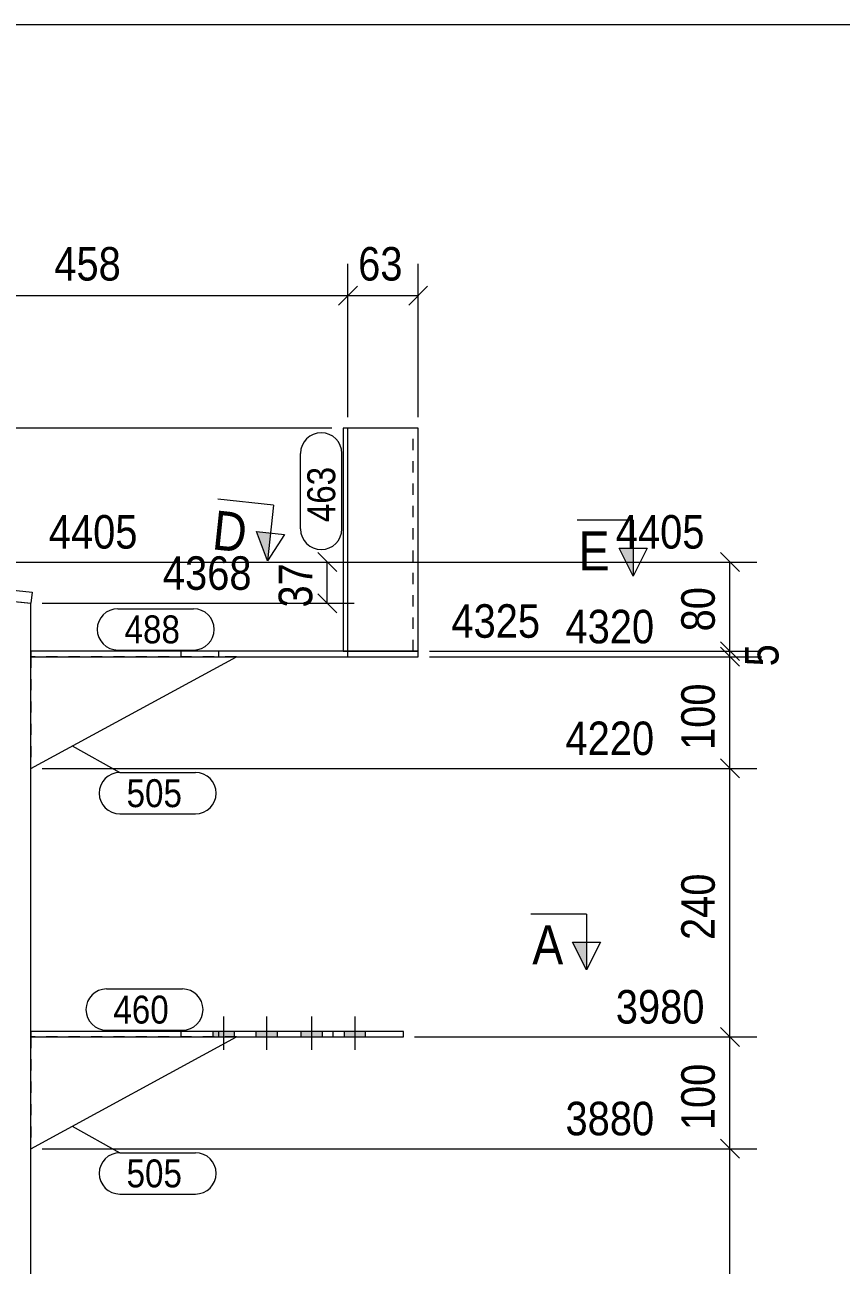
# Model space of a CAD drawing. Header units: millimetres. Extents: x 2 to 579, y 1 to 405.
# Drawn here: x 255.5 to 328.5, y 294 to 405 of the extents above; entities that cross this region are included whole.
import ezdxf

# ---------------------------------------------------------------- set-up
doc = ezdxf.new("R2010")
doc.units = ezdxf.units.MM
doc.linetypes.add('XKITLINE00', pattern=[0])
doc.linetypes.add('XKITLINE01', pattern=[4, 1, -1, 1, -1])
for name, color, linetype, lineweight in [('Bolt', 3, 'Continuous', 0), ('Dimensions', 7, 'Continuous', 0), ('DrawingSheet', 5, 'Continuous', 0), ('Part', 2, 'Continuous', 0), ('PartMark', 7, 'Continuous', 0), ('Section', 6, 'Continuous', 0)]:
    doc.layers.add(name, color=color, linetype=linetype, lineweight=lineweight)
doc.styles.add('ARIAL', font='ARIAL.TTF')

# ---------------------------------------------------------------- blocks, each defined once
blk = doc.blocks.new('*A8')
at = {"layer": 'Bolt'}
for points in [[(274.22, 314.91), (274.22, 314.41), (272.32, 314.41), (272.32, 314.91)], [(278.08, 314.91), (278.08, 314.41), (276.18, 314.41), (276.18, 314.91)], [(282.1, 314.91), (282.1, 314.41), (280.2, 314.41), (280.2, 314.91)], [(285.96, 314.91), (285.96, 314.41), (284.06, 314.41), (284.06, 314.91)]]:
    blk.add_hatch(color=3, dxfattribs=at).paths.add_polyline_path(points, flags=17)
at = {"layer": 'Bolt', "color": 3, "linetype": 'XKITLINE00', "lineweight": 0}
for p, q in [((273.27, 316.25), (273.27, 313.25)), ((277.13, 316.25), (277.13, 313.25)), ((281.15, 316.25), (281.15, 313.25)), ((285.01, 316.25), (285.01, 313.25)), ((272.32, 314.91), (272.32, 314.41)), ((274.22, 314.91), (274.22, 314.41)), ((276.18, 314.91), (276.18, 314.41)), ((278.08, 314.91), (278.08, 314.41)), ((280.2, 314.91), (280.2, 314.41)), ((282.1, 314.91), (282.1, 314.41)), ((284.06, 314.91), (284.06, 314.41)), ((285.96, 314.91), (285.96, 314.41))]:
    blk.add_line(p, q, dxfattribs=at)
blk = doc.blocks.new('*A10')
at = {"layer": 'Part', "color": 2, "linetype": 'XKITLINE00', "lineweight": 0}
for p in [(254.96, 353.35), (256.06, 182.76)]:
    blk.add_line(p, (256.06, 353.23), dxfattribs=at)
blk = doc.blocks.new('*A13')
at = {"layer": 'Part', "color": 7, "linetype": 'XKITLINE01', "lineweight": 0}
for p, q in [((221.06, 356.92), (221.17, 357.92)), ((221.17, 357.92), (242.02, 355.72)), ((233.76, 355.58), (221.06, 356.92))]:
    blk.add_line(p, q, dxfattribs=at)
at = {"layer": 'Part', "color": 2, "linetype": 'XKITLINE00', "lineweight": 0}
for p, q in [((233.76, 355.58), (256.06, 353.23)), ((242.02, 355.72), (256.17, 354.23)), ((256.17, 354.23), (256.06, 353.23))]:
    blk.add_line(p, q, dxfattribs=at)
blk = doc.blocks.new('*A15')
at = {"layer": 'Part', "color": 2, "linetype": 'XKITLINE00', "lineweight": 0}
for p, q in [((290.69, 368.89), (283.97, 368.89)), ((283.97, 368.89), (283.97, 348.94)), ((284.4, 348.94), (284.4, 368.89)), ((290.69, 348.94), (290.69, 368.89)), ((283.97, 348.94), (290.69, 348.94))]:
    blk.add_line(p, q, dxfattribs=at)
at = {"layer": 'Part', "color": 7, "linetype": 'XKITLINE01', "lineweight": 0}
blk.add_line((290.25, 348.94), (290.25, 368.89), dxfattribs=at)
blk = doc.blocks.new('*A16')
at = {"layer": 'Part', "color": 2, "linetype": 'XKITLINE00', "lineweight": 0}
blk.add_line((256.06, 338.44), (274.43, 348.44), dxfattribs=at)
at = {"layer": 'Part', "color": 7, "linetype": 'XKITLINE01', "lineweight": 0}
for p, q in [((256.06, 348.44), (256.06, 338.44)), ((274.43, 348.44), (256.06, 348.44)), ((274.43, 348.44), (274.43, 348.44)), ((274.43, 348.44), (274.43, 348.44))]:
    blk.add_line(p, q, dxfattribs=at)
blk = doc.blocks.new('*A17')
at = {"layer": 'Part', "color": 2, "linetype": 'XKITLINE00', "lineweight": 0}
for p, q in [((290.69, 348.94), (256.06, 348.94)), ((269.5, 348.44), (269.5, 348.94)), ((284.4, 348.44), (284.4, 348.94)), ((290.69, 348.44), (290.69, 348.94)), ((256.06, 348.44), (290.69, 348.44))]:
    blk.add_line(p, q, dxfattribs=at)
at = {"layer": 'Part', "color": 7, "linetype": 'XKITLINE01', "lineweight": 0}
for p, q in [((256.06, 348.94), (256.06, 348.44)), ((272.85, 348.44), (272.85, 348.94))]:
    blk.add_line(p, q, dxfattribs=at)
blk = doc.blocks.new('*A21')
at = {"layer": 'Part', "color": 2, "linetype": 'XKITLINE00', "lineweight": 0}
blk.add_line((256.06, 304.41), (274.43, 314.41), dxfattribs=at)
at = {"layer": 'Part', "color": 7, "linetype": 'XKITLINE01', "lineweight": 0}
for p, q in [((256.06, 314.41), (256.06, 304.41)), ((274.43, 314.41), (256.06, 314.41)), ((274.43, 314.41), (274.43, 314.41)), ((274.43, 314.41), (274.43, 314.41))]:
    blk.add_line(p, q, dxfattribs=at)
blk = doc.blocks.new('*A22')
at = {"layer": 'Part', "color": 2, "linetype": 'XKITLINE00', "lineweight": 0}
for p, q in [((289.37, 314.91), (256.06, 314.91)), ((256.06, 314.41), (289.37, 314.41)), ((269.5, 314.41), (269.5, 314.91)), ((283.09, 314.41), (283.09, 314.91)), ((289.37, 314.41), (289.37, 314.91))]:
    blk.add_line(p, q, dxfattribs=at)
at = {"layer": 'Part', "color": 7, "linetype": 'XKITLINE01', "lineweight": 0}
for p, q in [((256.06, 314.91), (256.06, 314.41)), ((272.85, 314.41), (272.85, 314.91))]:
    blk.add_line(p, q, dxfattribs=at)
blk = doc.blocks.new('*A68')
at = {"layer": 'DrawingSheet', "color": 5, "linetype": 'XKITLINE00', "lineweight": 0}
blk.add_line((579, 405), (5, 405), dxfattribs=at)
blk = doc.blocks.new('*A76')
at = {"layer": 'Dimensions', "color": 7, "linetype": 'XKITLINE00', "lineweight": 0}
blk.add_line((282.97, 368.89), (137.12, 368.89), dxfattribs=at)
blk = doc.blocks.new('*A78')
at = {"layer": 'Dimensions', "color": 7, "linetype": 'XKITLINE00', "lineweight": 0}
for p, q in [((290.37, 314.41), (320.96, 314.41)), ((317.71, 315.26), (319.41, 313.56)), ((318.56, 304.41), (318.56, 314.41)), ((257.06, 304.41), (320.96, 304.41)), ((317.71, 305.26), (319.41, 303.56))]:
    blk.add_line(p, q, dxfattribs=at)
at = {"layer": 'Dimensions', "color": 3}
for p in [(318.56, 314.41), (318.56, 304.41)]:
    blk.add_point(p, dxfattribs=at)
at = {"layer": 'Dimensions', "color": 3, "style": 'ARIAL', "width": 0.85}
blk.add_text('3980', height=3, dxfattribs=at).set_placement((308.36, 315.61))
blk.add_text('100', height=3, rotation=90.0002, dxfattribs=at).set_placement((317.21, 306.07))
blk = doc.blocks.new('*A79')
at = {"layer": 'Dimensions', "color": 7, "linetype": 'XKITLINE00', "lineweight": 0}
for p, q in [((317.71, 339.29), (319.41, 337.59)), ((257.06, 338.44), (320.96, 338.44)), ((318.56, 314.41), (318.56, 338.44)), ((290.37, 314.41), (320.96, 314.41)), ((317.71, 315.26), (319.41, 313.56))]:
    blk.add_line(p, q, dxfattribs=at)
at = {"layer": 'Dimensions', "color": 3}
for p in [(318.56, 338.44), (318.56, 314.41)]:
    blk.add_point(p, dxfattribs=at)
at = {"layer": 'Dimensions', "color": 3, "style": 'ARIAL', "width": 0.85}
blk.add_text('4220', height=3, dxfattribs=at).set_placement((303.86, 339.64))
blk.add_text('240', height=3, rotation=90.0002, dxfattribs=at).set_placement((317.21, 323.09))
blk = doc.blocks.new('*A80')
at = {"layer": 'Dimensions', "color": 7, "linetype": 'XKITLINE00', "lineweight": 0}
for p, q in [((317.71, 349.29), (319.41, 347.59)), ((291.69, 348.44), (320.96, 348.44)), ((318.56, 338.44), (318.56, 348.44)), ((317.71, 339.29), (319.41, 337.59)), ((257.06, 338.44), (320.96, 338.44))]:
    blk.add_line(p, q, dxfattribs=at)
at = {"layer": 'Dimensions', "color": 3}
for p in [(318.56, 348.44), (318.56, 338.44)]:
    blk.add_point(p, dxfattribs=at)
at = {"layer": 'Dimensions', "color": 3, "style": 'ARIAL', "width": 0.85}
blk.add_text('4320', height=3, dxfattribs=at).set_placement((303.86, 349.64))
blk.add_text('100', height=3, rotation=90.0002, dxfattribs=at).set_placement((317.21, 340.1))
blk = doc.blocks.new('*A81')
at = {"layer": 'Dimensions', "color": 7, "linetype": 'XKITLINE00', "lineweight": 0}
for p, q in [((317.71, 349.79), (319.41, 348.09)), ((291.69, 348.94), (321.41, 348.94)), ((317.71, 349.29), (319.41, 347.59)), ((318.56, 348.44), (318.56, 348.94)), ((291.69, 348.44), (321.41, 348.44))]:
    blk.add_line(p, q, dxfattribs=at)
at = {"layer": 'Dimensions', "color": 3}
for p in [(318.56, 348.94), (318.56, 348.44)]:
    blk.add_point(p, dxfattribs=at)
at = {"layer": 'Dimensions', "color": 3, "style": 'ARIAL', "width": 0.85}
blk.add_text('4325', height=3, dxfattribs=at).set_placement((293.66, 350.14))
blk.add_text('5', height=3, rotation=90.0002, dxfattribs=at).set_placement((322.91, 347.58))
blk = doc.blocks.new('*A82')
at = {"layer": 'Dimensions', "color": 7, "linetype": 'XKITLINE00', "lineweight": 0}
for p, q in [((317.71, 357.77), (319.41, 356.07)), ((222.06, 356.92), (320.96, 356.92)), ((318.56, 348.94), (318.56, 356.92)), ((317.71, 349.79), (319.41, 348.09)), ((291.69, 348.94), (320.96, 348.94))]:
    blk.add_line(p, q, dxfattribs=at)
at = {"layer": 'Dimensions', "color": 3}
for p in [(318.56, 356.92), (318.56, 348.94)]:
    blk.add_point(p, dxfattribs=at)
at = {"layer": 'Dimensions', "color": 3, "style": 'ARIAL', "width": 0.85}
blk.add_text('4405', height=3, dxfattribs=at).set_placement((308.36, 358.12))
blk.add_text('80', height=3, rotation=90.0002, dxfattribs=at).set_placement((317.21, 350.71))
blk = doc.blocks.new('*A83')
at = {"layer": 'Dimensions', "color": 7, "linetype": 'XKITLINE00', "lineweight": 0}
for p, q in [((238.56, 356.08), (238.56, 383.61)), ((284.4, 369.89), (284.4, 383.61)), ((239.41, 381.61), (237.71, 379.91)), ((285.25, 381.61), (283.55, 379.91)), ((238.56, 380.76), (284.4, 380.76))]:
    blk.add_line(p, q, dxfattribs=at)
at = {"layer": 'Dimensions', "color": 3}
for p in [(238.56, 380.76), (284.4, 380.76)]:
    blk.add_point(p, dxfattribs=at)
at = {"layer": 'Dimensions', "color": 3, "style": 'ARIAL', "width": 0.85}
blk.add_text('458', height=3, dxfattribs=at).set_placement((258.15, 382.11))
blk = doc.blocks.new('*A84')
at = {"layer": 'Dimensions', "color": 7, "linetype": 'XKITLINE00', "lineweight": 0}
for p, q in [((284.4, 369.89), (284.4, 383.61)), ((290.69, 369.89), (290.69, 383.61)), ((285.25, 381.61), (283.55, 379.91)), ((291.53, 381.61), (289.84, 379.91)), ((284.4, 380.76), (290.69, 380.76))]:
    blk.add_line(p, q, dxfattribs=at)
at = {"layer": 'Dimensions', "color": 3}
for p in [(284.4, 380.76), (290.69, 380.76)]:
    blk.add_point(p, dxfattribs=at)
at = {"layer": 'Dimensions', "color": 3, "style": 'ARIAL', "width": 0.85}
blk.add_text('63', height=3, dxfattribs=at).set_placement((285.32, 382.11))
blk = doc.blocks.new('*A89')
at = {"layer": 'Dimensions', "color": 7, "linetype": 'XKITLINE00', "lineweight": 0}
for p, q in [((281.71, 357.77), (283.41, 356.07)), ((222.06, 356.92), (284.96, 356.92)), ((282.56, 353.23), (282.56, 356.92)), ((257.06, 353.23), (284.96, 353.23)), ((281.71, 354.08), (283.41, 352.38))]:
    blk.add_line(p, q, dxfattribs=at)
at = {"layer": 'Dimensions', "color": 3}
for p in [(282.56, 356.92), (282.56, 353.23)]:
    blk.add_point(p, dxfattribs=at)
at = {"layer": 'Dimensions', "color": 3, "style": 'ARIAL', "width": 0.85}
for s, p in [('4405', (257.66, 358.12)), ('4368', (267.86, 354.43))]:
    blk.add_text(s, height=3, dxfattribs=at).set_placement(p)
blk.add_text('37', height=3, rotation=90.0002, dxfattribs=at).set_placement((281.21, 352.85))
blk = doc.blocks.new('*A90')
at = {"layer": 'Section'}
for points in [[(235.78, 358.16), (234.53, 355.66), (234.53, 358.16)], [(309.9, 358.16), (309.9, 355.66), (308.65, 358.16)]]:
    blk.add_hatch(color=3, dxfattribs=at).paths.add_polyline_path(points, flags=17)
at = {"layer": 'Section', "color": 1, "linetype": 'XKITLINE00', "lineweight": 0}
for p, q in [((234.53, 360.66), (239.53, 360.66)), ((234.53, 360.66), (234.53, 355.66)), ((309.9, 360.66), (304.9, 360.66)), ((309.9, 360.66), (309.9, 355.66))]:
    blk.add_line(p, q, dxfattribs=at)
at = {"layer": 'Section', "color": 3, "linetype": 'XKITLINE00', "lineweight": 0}
for p, q in [((234.53, 355.66), (233.28, 358.16)), ((235.78, 358.16), (233.28, 358.16)), ((234.53, 355.66), (235.78, 358.16)), ((308.65, 358.16), (311.15, 358.16)), ((309.9, 355.66), (308.65, 358.16)), ((311.15, 358.16), (309.9, 355.66))]:
    blk.add_line(p, q, dxfattribs=at)
at = {"layer": 'Section', "color": 7, "style": 'ARIAL', "width": 0.85}
for p in [(236.28, 356.16), (305.03, 356.16)]:
    blk.add_text('E', height=3.5, dxfattribs=at).set_placement(p)
blk = doc.blocks.new('*A91')
at = {"layer": 'Section'}
for points in [[(194.18, 368.3), (192.67, 365.95), (192.94, 368.44)], [(277.48, 359.52), (277.22, 357.03), (276.24, 359.65)]]:
    blk.add_hatch(color=3, dxfattribs=at).paths.add_polyline_path(points, flags=17)
at = {"layer": 'Section', "color": 1, "linetype": 'XKITLINE00', "lineweight": 0}
for p, q in [((193.2, 370.92), (192.67, 365.95)), ((193.2, 370.92), (198.17, 370.4)), ((277.75, 362), (272.77, 362.53)), ((277.75, 362), (277.22, 357.03))]:
    blk.add_line(p, q, dxfattribs=at)
at = {"layer": 'Section', "color": 3, "linetype": 'XKITLINE00', "lineweight": 0}
for p, q in [((192.67, 365.95), (191.69, 368.57)), ((194.18, 368.3), (191.69, 368.57)), ((192.67, 365.95), (194.18, 368.3)), ((276.24, 359.65), (278.73, 359.39)), ((277.22, 357.03), (276.24, 359.65)), ((278.73, 359.39), (277.22, 357.03))]:
    blk.add_line(p, q, dxfattribs=at)
at = {"layer": 'Section', "color": 7, "style": 'ARIAL', "width": 0.85}
for p in [(194.47, 366.26), (272.18, 358.07)]:
    blk.add_text('D', height=3.5, rotation=-6.0218, dxfattribs=at).set_placement(p)
blk = doc.blocks.new('*A93')
at = {"layer": 'PartMark', "color": 7, "linetype": 'XKITLINE00', "lineweight": 0}
for p, q in [((262.83, 318.71), (269.6, 318.71)), ((262.83, 315.01), (269.6, 315.01))]:
    blk.add_line(p, q, dxfattribs=at)
for centre, start, end in [((262.83, 316.86), 90, 270), ((269.6, 316.86), 270, 90)]:
    blk.add_arc(centre, 1.85, start, end, dxfattribs=at)
at = {"layer": 'PartMark', "color": 3, "style": 'ARIAL', "width": 0.85}
blk.add_text('460', height=2.5, dxfattribs=at).set_placement((263.43, 315.61))
blk = doc.blocks.new('*A94')
at = {"layer": 'PartMark', "color": 7, "linetype": 'XKITLINE00', "lineweight": 0}
for p, q in [((259.76, 306.44), (264.01, 304.05)), ((264.01, 304.05), (270.77, 304.05)), ((264.01, 300.35), (270.77, 300.35))]:
    blk.add_line(p, q, dxfattribs=at)
for centre, start, end in [((264.01, 302.2), 90, 270), ((270.77, 302.2), 270, 90)]:
    blk.add_arc(centre, 1.85, start, end, dxfattribs=at)
at = {"layer": 'PartMark', "color": 3, "style": 'ARIAL', "width": 0.85}
blk.add_text('505', height=2.5, dxfattribs=at).set_placement((264.61, 300.95))
blk = doc.blocks.new('*A96')
at = {"layer": 'PartMark', "color": 7, "linetype": 'XKITLINE00', "lineweight": 0}
for p, q in [((263.83, 352.74), (270.6, 352.74)), ((263.83, 349.04), (270.6, 349.04))]:
    blk.add_line(p, q, dxfattribs=at)
for centre, start, end in [((263.83, 350.89), 90, 270), ((270.6, 350.89), 270, 90)]:
    blk.add_arc(centre, 1.85, start, end, dxfattribs=at)
at = {"layer": 'PartMark', "color": 3, "style": 'ARIAL', "width": 0.85}
blk.add_text('488', height=2.5, dxfattribs=at).set_placement((264.43, 349.64))
blk = doc.blocks.new('*A97')
at = {"layer": 'PartMark', "color": 7, "linetype": 'XKITLINE00', "lineweight": 0}
for p, q in [((259.76, 340.47), (264.01, 338.08)), ((264.01, 338.08), (270.77, 338.08)), ((264.01, 334.38), (270.77, 334.38))]:
    blk.add_line(p, q, dxfattribs=at)
for centre, start, end in [((264.01, 336.23), 90, 270), ((270.77, 336.23), 270, 90)]:
    blk.add_arc(centre, 1.85, start, end, dxfattribs=at)
at = {"layer": 'PartMark', "color": 3, "style": 'ARIAL', "width": 0.85}
blk.add_text('505', height=2.5, dxfattribs=at).set_placement((264.61, 334.98))
blk = doc.blocks.new('*A98')
at = {"layer": 'PartMark', "color": 7, "linetype": 'XKITLINE00', "lineweight": 0}
for p, q in [((280.17, 359.88), (280.17, 366.64)), ((283.87, 359.88), (283.87, 366.64))]:
    blk.add_line(p, q, dxfattribs=at)
for centre, start, end in [((282.02, 366.64), 0, 180), ((282.02, 359.88), 180, 0)]:
    blk.add_arc(centre, 1.85, start, end, dxfattribs=at)
at = {"layer": 'PartMark', "color": 3, "style": 'ARIAL', "width": 0.85}
blk.add_text('463', height=2.5, rotation=90.0002, dxfattribs=at).set_placement((283.27, 360.48))
blk = doc.blocks.new('*A104')
at = {"layer": 'Section'}
for points in [[(199.68, 322.91), (198.43, 320.41), (198.43, 322.91)], [(305.75, 322.91), (305.75, 320.41), (304.5, 322.91)]]:
    blk.add_hatch(color=3, dxfattribs=at).paths.add_polyline_path(points, flags=17)
at = {"layer": 'Section', "color": 1, "linetype": 'XKITLINE00', "lineweight": 0}
for p, q in [((198.43, 325.41), (203.43, 325.41)), ((198.43, 325.41), (198.43, 320.41)), ((305.75, 325.41), (300.75, 325.41)), ((305.75, 325.41), (305.75, 320.41))]:
    blk.add_line(p, q, dxfattribs=at)
at = {"layer": 'Section', "color": 3, "linetype": 'XKITLINE00', "lineweight": 0}
for p, q in [((198.43, 320.41), (197.18, 322.91)), ((199.68, 322.91), (197.18, 322.91)), ((198.43, 320.41), (199.68, 322.91)), ((304.5, 322.91), (307, 322.91)), ((305.75, 320.41), (304.5, 322.91)), ((307, 322.91), (305.75, 320.41))]:
    blk.add_line(p, q, dxfattribs=at)
at = {"layer": 'Section', "color": 7, "style": 'ARIAL', "width": 0.85}
for p in [(200.18, 320.91), (300.89, 320.91)]:
    blk.add_text('A', height=3.5, dxfattribs=at).set_placement(p)
blk = doc.blocks.new('*A108')
at = {"layer": 'Dimensions', "color": 7, "linetype": 'XKITLINE00', "lineweight": 0}
blk.add_line((282.97, 368.89), (149.12, 368.89), dxfattribs=at)
blk = doc.blocks.new('*A115')
at = {"layer": 'Dimensions', "color": 7, "linetype": 'XKITLINE00', "lineweight": 0}
for p, q in [((257.06, 304.41), (320.96, 304.41)), ((317.71, 305.26), (319.41, 303.56)), ((318.56, 75.56), (318.56, 304.41))]:
    blk.add_line(p, q, dxfattribs=at)
at = {"layer": 'Dimensions', "color": 3}
blk.add_point((318.56, 304.41), dxfattribs=at)
at = {"layer": 'Dimensions', "color": 3, "style": 'ARIAL', "width": 0.85}
blk.add_text('3880', height=3, dxfattribs=at).set_placement((303.86, 305.61))

msp = doc.modelspace()

# ---------------------------------------------------------------- block references
at = {"lineweight": 0}
for name in ['*A68', '*A83', '*A84', '*A91', '*A76', '*A108', '*A98', '*A15', '*A82', '*A89', '*A90', '*A13', '*A81', '*A80', '*A96', '*A17', '*A16', '*A79', '*A97', '*A104', '*A78', '*A93', '*A8', '*A22', '*A21', '*A115', '*A94']:
    msp.add_blockref(name, (0, 0), dxfattribs=at)
at = {"layer": 'Part', "lineweight": 0}
msp.add_blockref('*A10', (0, 0), dxfattribs=at)

doc.saveas('drawing.dxf')
